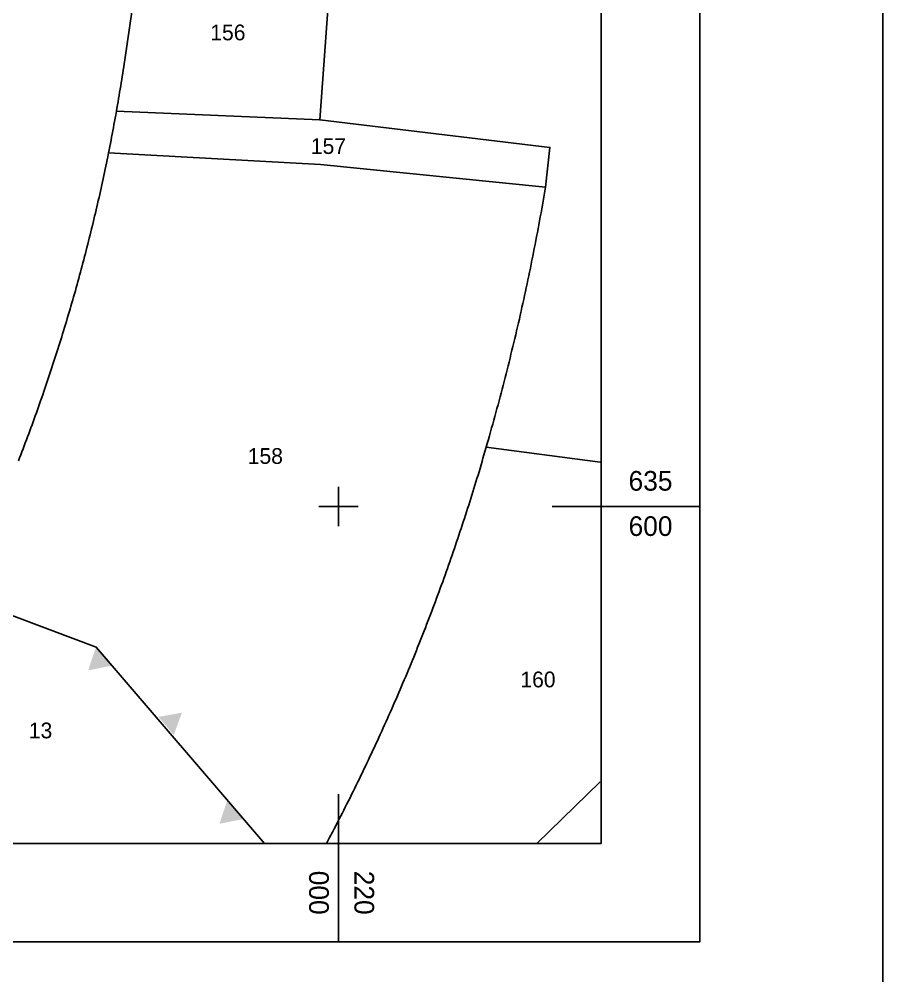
# Model space of a CAD drawing. Header units: millimetres. Extents: x 219878 to 220078, y 635585 to 635737.
# Drawn here: x 220040.03 to 220061.96, y 635645.84 to 635670.14 of the extents above; entities that cross this region are included whole.
import ezdxf
from ezdxf.enums import TextEntityAlignment as Align

# ---------------------------------------------------------------- set-up
doc = ezdxf.new("R2010")
doc.units = ezdxf.units.MM
for name, color, linetype in [('1201', 7, 'Continuous'), ('1202', 7, 'Continuous'), ('1601', 30, 'Continuous'), ('1602', 240, 'Continuous'), ('1603', 240, 'Continuous')]:
    doc.layers.add(name, color=color, linetype=linetype)
doc.styles.add('HEBTXT', font='hebtxt')
doc.styles.add('MAVAT_HEBTXT', font='HEBTXT')

# ---------------------------------------------------------------- blocks, each defined once
blk = doc.blocks.new('1603')
at = {"style": 'HEBTXT'}
blk.add_attdef('PARCEL_NUM', text='', height=2.4, dxfattribs=at).set_placement((0, 1), align=Align.CENTER)
at = {"style": 'HEBTXT', "flags": 1}
for tag, p in [('LOT_NUM', (0, -1)), ('GUSH_SUFFI', (0, -3.2)), ('LEGAL_AREA', (0, -5.4)), ('ANALYTIC', (0, -7.6))]:
    blk.add_attdef(tag, text='', height=1.6, dxfattribs=at).set_placement(p, align=Align.TOP_CENTER)
blk = doc.blocks.new('GV')
at = {"layer": '1601', "linetype": 'Continuous'}
blk.add_solid([(-0.42, 0), (0, 0.727), (0.42, 0)], dxfattribs=at)

msp = doc.modelspace()

# ---------------------------------------------------------------- linework, layer by layer
at = {"layer": '1201'}
for p, q in [((220048.145, 635658.264), (220048.145, 635657.264)), ((220048.645, 635657.764), (220047.645, 635657.764)), ((220054.814, 635657.764), (220053.564, 635657.764)), ((220054.814, 635657.764), (220057.314, 635657.764)), ((220048.145, 635649.204), (220048.145, 635650.454)), ((220048.145, 635649.204), (220048.145, 635646.704))]:
    msp.add_line(p, q, dxfattribs=at)
msp.add_lwpolyline([(220001.033, 635608.182), (220061.963, 635608.182), (220061.963, 635736.707)], dxfattribs=at)
at = {"layer": '1202'}
for points in [[(220011.536, 635646.704), (220057.314, 635646.704), (220057.314, 635693.574), (220011.536, 635693.574), (220011.536, 635646.704)], [(220014.036, 635649.204), (220054.814, 635649.204), (220054.814, 635691.074), (220014.036, 635691.074), (220014.036, 635649.204)]]:
    msp.add_lwpolyline(points, dxfattribs=at)
at = {"layer": '1601'}
for points in [[(220014.036, 635665.977), (220024.749, 635655.312), (220025.174, 635654.888), (220031.579, 635661.152), (220035.245, 635656.99), (220035.599, 635656.584), (220038.521, 635655.49), (220041.989, 635654.194), (220046.263, 635649.204)], [(220046.263, 635649.204), (220041.989, 635654.194), (220038.521, 635655.49), (220035.599, 635656.584), (220035.245, 635656.99), (220031.579, 635661.152), (220025.174, 635654.888), (220024.749, 635655.312), (220014.036, 635665.977)], [(220053.176, 635649.204), (220054.783, 635650.768)], [(220054.783, 635650.768), (220053.176, 635649.204)]]:
    msp.add_lwpolyline(points, dxfattribs=at)
at = {"layer": '1602'}
for points in [[(220043.137, 635672.018), (220042.715, 635669.108), (220042.699, 635669.005), (220042.687, 635668.924), (220042.675, 635668.844), (220042.662, 635668.764), (220042.65, 635668.683), (220042.637, 635668.603), (220042.624, 635668.522), (220042.611, 635668.442), (220042.598, 635668.362), (220042.585, 635668.281), (220042.572, 635668.201), (220042.558, 635668.121), (220042.544, 635668.041), (220042.531, 635667.96), (220042.517, 635667.88), (220042.503, 635667.8), (220042.485, 635667.701), (220042.471, 635667.621), (220042.456, 635667.541), (220042.441, 635667.461), (220042.426, 635667.381), (220042.411, 635667.301), (220042.396, 635667.221), (220042.381, 635667.141), (220042.366, 635667.061), (220042.35, 635666.982), (220042.334, 635666.902), (220042.319, 635666.822), (220042.303, 635666.742), (220042.283, 635666.643), (220042.266, 635666.564), (220042.25, 635666.484), (220042.233, 635666.404), (220042.217, 635666.325), (220042.2, 635666.245), (220042.183, 635666.165), (220042.166, 635666.086), (220042.149, 635666.006), (220042.131, 635665.927), (220042.114, 635665.847), (220042.096, 635665.768), (220042.078, 635665.688), (220042.061, 635665.609), (220042.043, 635665.53), (220042.024, 635665.45), (220042.006, 635665.371), (220041.988, 635665.292), (220041.969, 635665.212), (220041.95, 635665.133), (220041.931, 635665.054), (220041.912, 635664.975), (220041.893, 635664.896), (220041.874, 635664.817), (220041.855, 635664.738), (220041.835, 635664.659), (220041.815, 635664.58), (220041.795, 635664.501), (220041.776, 635664.422), (220041.755, 635664.343), (220041.735, 635664.264), (220041.715, 635664.185), (220041.694, 635664.107), (220041.674, 635664.028), (220041.653, 635663.949), (220041.632, 635663.871), (220041.611, 635663.792), (220041.59, 635663.713), (220041.568, 635663.635), (220041.547, 635663.556), (220041.525, 635663.478), (220041.504, 635663.399), (220041.482, 635663.321), (220041.46, 635663.243), (220041.438, 635663.164), (220041.415, 635663.086), (220041.393, 635663.008), (220041.371, 635662.93), (220041.348, 635662.851), (220041.325, 635662.773), (220041.302, 635662.695), (220041.279, 635662.617), (220041.256, 635662.539), (220041.233, 635662.461), (220041.209, 635662.383), (220041.185, 635662.305), (220041.162, 635662.227), (220041.138, 635662.15), (220041.114, 635662.072), (220041.09, 635661.994), (220041.065, 635661.916), (220041.041, 635661.839), (220041.016, 635661.761), (220040.992, 635661.684), (220040.967, 635661.606), (220040.942, 635661.529), (220040.917, 635661.451), (220040.892, 635661.374), (220040.866, 635661.296), (220040.841, 635661.219), (220040.815, 635661.142), (220040.79, 635661.065), (220040.764, 635660.988), (220040.738, 635660.91), (220040.711, 635660.833), (220040.685, 635660.756), (220040.659, 635660.679), (220040.632, 635660.602), (220040.606, 635660.526), (220040.579, 635660.449), (220040.552, 635660.372), (220040.525, 635660.295), (220040.498, 635660.218), (220040.47, 635660.142), (220040.443, 635660.065), (220040.415, 635659.989), (220040.387, 635659.912), (220040.36, 635659.836), (220040.332, 635659.759), (220040.303, 635659.683), (220040.275, 635659.606), (220040.247, 635659.53), (220040.218, 635659.454), (220040.19, 635659.378), (220040.161, 635659.302), (220040.132, 635659.226), (220040.103, 635659.15), (220040.074, 635659.074), (220040.044, 635658.998), (220040.015, 635658.922)], [(220054.783, 635658.886), (220051.891, 635659.266), (220051.919, 635659.364), (220051.947, 635659.462), (220051.975, 635659.56), (220052.003, 635659.658), (220052.03, 635659.756), (220052.057, 635659.854), (220052.085, 635659.953), (220052.112, 635660.051), (220052.139, 635660.149), (220052.165, 635660.247), (220052.192, 635660.346), (220052.218, 635660.444), (220052.244, 635660.543), (220052.27, 635660.641), (220052.296, 635660.74), (220052.322, 635660.839), (220052.348, 635660.937), (220052.373, 635661.036), (220052.398, 635661.135), (220052.423, 635661.234), (220052.448, 635661.332), (220052.473, 635661.431), (220052.497, 635661.53), (220052.521, 635661.629), (220052.546, 635661.728), (220052.57, 635661.827), (220052.593, 635661.926), (220052.617, 635662.025), (220052.64, 635662.125), (220052.664, 635662.224), (220052.687, 635662.323), (220052.71, 635662.422), (220052.733, 635662.522), (220052.755, 635662.621), (220052.778, 635662.721), (220052.8, 635662.82), (220052.822, 635662.92), (220052.844, 635663.019), (220052.866, 635663.119), (220052.887, 635663.218), (220052.909, 635663.318), (220052.93, 635663.418), (220052.951, 635663.517), (220052.972, 635663.617), (220052.993, 635663.717), (220053.013, 635663.817), (220053.034, 635663.917), (220053.054, 635664.016), (220053.074, 635664.116), (220053.094, 635664.216), (220053.113, 635664.316), (220053.133, 635664.416), (220053.152, 635664.516), (220053.172, 635664.617), (220053.191, 635664.717), (220053.209, 635664.817), (220053.228, 635664.917), (220053.247, 635665.017), (220053.265, 635665.118), (220053.283, 635665.218), (220053.301, 635665.318), (220053.319, 635665.418), (220053.336, 635665.519), (220053.354, 635665.619), (220053.371, 635665.72), (220053.397, 635665.87), (220053.509, 635666.88), (220047.667, 635667.58), (220047.983, 635671.9)], [(220040.015, 635658.922), (220040.044, 635658.998), (220040.074, 635659.074), (220040.103, 635659.15), (220040.132, 635659.226), (220040.161, 635659.302), (220040.19, 635659.378), (220040.218, 635659.454), (220040.247, 635659.53), (220040.275, 635659.606), (220040.303, 635659.683), (220040.332, 635659.759), (220040.36, 635659.836), (220040.387, 635659.912), (220040.415, 635659.989), (220040.443, 635660.065), (220040.47, 635660.142), (220040.498, 635660.218), (220040.525, 635660.295), (220040.552, 635660.372), (220040.579, 635660.449), (220040.606, 635660.526), (220040.632, 635660.602), (220040.659, 635660.679), (220040.685, 635660.756), (220040.711, 635660.833), (220040.738, 635660.91), (220040.764, 635660.988), (220040.79, 635661.065), (220040.815, 635661.142), (220040.841, 635661.219), (220040.866, 635661.296), (220040.892, 635661.374), (220040.917, 635661.451), (220040.942, 635661.529), (220040.967, 635661.606), (220040.992, 635661.684), (220041.016, 635661.761), (220041.041, 635661.839), (220041.065, 635661.916), (220041.09, 635661.994), (220041.114, 635662.072), (220041.138, 635662.15), (220041.162, 635662.227), (220041.185, 635662.305), (220041.209, 635662.383), (220041.233, 635662.461), (220041.256, 635662.539), (220041.279, 635662.617), (220041.302, 635662.695), (220041.325, 635662.773), (220041.348, 635662.851), (220041.371, 635662.93), (220041.393, 635663.008), (220041.415, 635663.086), (220041.438, 635663.164), (220041.46, 635663.243), (220041.482, 635663.321), (220041.504, 635663.399), (220041.525, 635663.478), (220041.547, 635663.556), (220041.568, 635663.635), (220041.59, 635663.713), (220041.611, 635663.792), (220041.632, 635663.871), (220041.653, 635663.949), (220041.674, 635664.028), (220041.694, 635664.107), (220041.715, 635664.185), (220041.735, 635664.264), (220041.755, 635664.343), (220041.776, 635664.422), (220041.795, 635664.501), (220041.815, 635664.58), (220041.835, 635664.659), (220041.855, 635664.738), (220041.874, 635664.817), (220041.893, 635664.896), (220041.912, 635664.975), (220041.931, 635665.054), (220041.95, 635665.133), (220041.969, 635665.212), (220041.988, 635665.292), (220042.006, 635665.371), (220042.024, 635665.45), (220042.043, 635665.53), (220042.061, 635665.609), (220042.078, 635665.688), (220042.096, 635665.768), (220042.114, 635665.847), (220042.131, 635665.927), (220042.149, 635666.006), (220042.166, 635666.086), (220042.183, 635666.165), (220042.2, 635666.245), (220042.217, 635666.325), (220042.233, 635666.404), (220042.25, 635666.484), (220042.266, 635666.564), (220042.283, 635666.643), (220042.303, 635666.742), (220047.685, 635666.45), (220053.397, 635665.87), (220053.371, 635665.72), (220053.354, 635665.619), (220053.336, 635665.519), (220053.319, 635665.418), (220053.301, 635665.318), (220053.283, 635665.218), (220053.265, 635665.118), (220053.247, 635665.017), (220053.228, 635664.917), (220053.209, 635664.817), (220053.191, 635664.717), (220053.172, 635664.617), (220053.152, 635664.516), (220053.133, 635664.416), (220053.113, 635664.316), (220053.094, 635664.216), (220053.074, 635664.116), (220053.054, 635664.016), (220053.034, 635663.917), (220053.013, 635663.817), (220052.993, 635663.717), (220052.972, 635663.617), (220052.951, 635663.517), (220052.93, 635663.418), (220052.909, 635663.318), (220052.887, 635663.218), (220052.866, 635663.119), (220052.844, 635663.019), (220052.822, 635662.92), (220052.8, 635662.82), (220052.778, 635662.721), (220052.755, 635662.621), (220052.733, 635662.522), (220052.71, 635662.422), (220052.687, 635662.323), (220052.664, 635662.224), (220052.64, 635662.125), (220052.617, 635662.025), (220052.593, 635661.926), (220052.57, 635661.827), (220052.546, 635661.728), (220052.521, 635661.629), (220052.497, 635661.53), (220052.473, 635661.431), (220052.448, 635661.332), (220052.423, 635661.234), (220052.398, 635661.135), (220052.373, 635661.036), (220052.348, 635660.937), (220052.322, 635660.839), (220052.296, 635660.74), (220052.27, 635660.641), (220052.244, 635660.543), (220052.218, 635660.444), (220052.192, 635660.346), (220052.165, 635660.247), (220052.139, 635660.149), (220052.112, 635660.051), (220052.085, 635659.953), (220052.057, 635659.854), (220052.03, 635659.756), (220052.003, 635659.658), (220051.975, 635659.56), (220051.947, 635659.462), (220051.919, 635659.364), (220051.891, 635659.266), (220051.86, 635659.158), (220051.835, 635659.073), (220051.81, 635658.987), (220051.785, 635658.902), (220051.76, 635658.816), (220051.735, 635658.731), (220051.709, 635658.645), (220051.684, 635658.56), (220051.658, 635658.475), (220051.632, 635658.389), (220051.606, 635658.304), (220051.58, 635658.219), (220051.553, 635658.134), (220051.527, 635658.049), (220051.5, 635657.963), (220051.474, 635657.878), (220051.447, 635657.794), (220051.42, 635657.709), (220051.392, 635657.624), (220051.365, 635657.539), (220051.337, 635657.454), (220051.31, 635657.369), (220051.282, 635657.285), (220051.254, 635657.2), (220051.226, 635657.115), (220051.198, 635657.031), (220051.169, 635656.946), (220051.141, 635656.862), (220051.112, 635656.778), (220051.083, 635656.693), (220051.054, 635656.609), (220051.025, 635656.525), (220050.996, 635656.44), (220050.966, 635656.356), (220050.937, 635656.272), (220050.907, 635656.188), (220050.877, 635656.104), (220050.847, 635656.02), (220050.817, 635655.936), (220050.787, 635655.853), (220050.757, 635655.769), (220050.726, 635655.685), (220050.695, 635655.601), (220050.664, 635655.518), (220050.633, 635655.434), (220050.602, 635655.351), (220050.571, 635655.267), (220050.54, 635655.184), (220050.508, 635655.1), (220050.476, 635655.017), (220050.444, 635654.934), (220050.412, 635654.851), (220050.38, 635654.768), (220050.348, 635654.684), (220050.316, 635654.601), (220050.283, 635654.518), (220050.25, 635654.436), (220050.217, 635654.353), (220050.184, 635654.27), (220050.151, 635654.187), (220050.118, 635654.104), (220050.085, 635654.022), (220050.051, 635653.939), (220050.017, 635653.857), (220049.983, 635653.774), (220049.949, 635653.692), (220049.915, 635653.61), (220049.881, 635653.527), (220049.847, 635653.445), (220049.812, 635653.363), (220049.777, 635653.281), (220049.742, 635653.199), (220049.707, 635653.117), (220049.672, 635653.035), (220049.637, 635652.953), (220049.602, 635652.871), (220049.566, 635652.789), (220049.53, 635652.708), (220049.494, 635652.626), (220049.459, 635652.545), (220049.422, 635652.463), (220049.386, 635652.382), (220049.35, 635652.3), (220049.313, 635652.219), (220049.277, 635652.138), (220049.24, 635652.057), (220049.203, 635651.976), (220049.166, 635651.894), (220049.128, 635651.814), (220049.091, 635651.733), (220049.053, 635651.652), (220049.016, 635651.571), (220048.978, 635651.49), (220048.94, 635651.41), (220048.902, 635651.329), (220048.864, 635651.248), (220048.825, 635651.168), (220048.787, 635651.088), (220048.748, 635651.007), (220048.71, 635650.927), (220048.671, 635650.847), (220048.632, 635650.767), (220048.592, 635650.687), (220048.553, 635650.607), (220048.514, 635650.527), (220048.474, 635650.447), (220048.434, 635650.367), (220048.394, 635650.287), (220048.354, 635650.208), (220048.314, 635650.128), (220048.274, 635650.049), (220048.234, 635649.969), (220048.193, 635649.89), (220048.152, 635649.81), (220048.111, 635649.731), (220048.07, 635649.652), (220048.029, 635649.573), (220047.988, 635649.494), (220047.947, 635649.415), (220047.905, 635649.336), (220047.864, 635649.257), (220047.835, 635649.204)], [(220047.835, 635649.204), (220047.864, 635649.257), (220047.905, 635649.336), (220047.947, 635649.415), (220047.988, 635649.494), (220048.029, 635649.573), (220048.07, 635649.652), (220048.111, 635649.731), (220048.152, 635649.81), (220048.193, 635649.89), (220048.234, 635649.969), (220048.274, 635650.049), (220048.314, 635650.128), (220048.354, 635650.208), (220048.394, 635650.287), (220048.434, 635650.367), (220048.474, 635650.447), (220048.514, 635650.527), (220048.553, 635650.607), (220048.592, 635650.687), (220048.632, 635650.767), (220048.671, 635650.847), (220048.71, 635650.927), (220048.748, 635651.007), (220048.787, 635651.088), (220048.825, 635651.168), (220048.864, 635651.248), (220048.902, 635651.329), (220048.94, 635651.41), (220048.978, 635651.49), (220049.016, 635651.571), (220049.053, 635651.652), (220049.091, 635651.733), (220049.128, 635651.814), (220049.166, 635651.894), (220049.203, 635651.976), (220049.24, 635652.057), (220049.277, 635652.138), (220049.313, 635652.219), (220049.35, 635652.3), (220049.386, 635652.382), (220049.422, 635652.463), (220049.459, 635652.545), (220049.494, 635652.626), (220049.53, 635652.708), (220049.566, 635652.789), (220049.602, 635652.871), (220049.637, 635652.953), (220049.672, 635653.035), (220049.707, 635653.117), (220049.742, 635653.199), (220049.777, 635653.281), (220049.812, 635653.363), (220049.847, 635653.445), (220049.881, 635653.527), (220049.915, 635653.61), (220049.949, 635653.692), (220049.983, 635653.774), (220050.017, 635653.857), (220050.051, 635653.939), (220050.085, 635654.022), (220050.118, 635654.104), (220050.151, 635654.187), (220050.184, 635654.27), (220050.217, 635654.353), (220050.25, 635654.436), (220050.283, 635654.518), (220050.316, 635654.601), (220050.348, 635654.684), (220050.38, 635654.768), (220050.412, 635654.851), (220050.444, 635654.934), (220050.476, 635655.017), (220050.508, 635655.1), (220050.54, 635655.184), (220050.571, 635655.267), (220050.602, 635655.351), (220050.633, 635655.434), (220050.664, 635655.518), (220050.695, 635655.601), (220050.726, 635655.685), (220050.757, 635655.769), (220050.787, 635655.853), (220050.817, 635655.936), (220050.847, 635656.02), (220050.877, 635656.104), (220050.907, 635656.188), (220050.937, 635656.272), (220050.966, 635656.356), (220050.996, 635656.44), (220051.025, 635656.525), (220051.054, 635656.609), (220051.083, 635656.693), (220051.112, 635656.778), (220051.141, 635656.862), (220051.169, 635656.946), (220051.198, 635657.031), (220051.226, 635657.115), (220051.254, 635657.2), (220051.282, 635657.285), (220051.31, 635657.369), (220051.337, 635657.454), (220051.365, 635657.539), (220051.392, 635657.624), (220051.42, 635657.709), (220051.447, 635657.794), (220051.474, 635657.878), (220051.5, 635657.963), (220051.527, 635658.049), (220051.553, 635658.134), (220051.58, 635658.219), (220051.606, 635658.304), (220051.632, 635658.389), (220051.658, 635658.475), (220051.684, 635658.56), (220051.709, 635658.645), (220051.735, 635658.731), (220051.76, 635658.816), (220051.785, 635658.902), (220051.81, 635658.987), (220051.835, 635659.073), (220051.86, 635659.158), (220051.891, 635659.266), (220054.783, 635658.886)], [(220046.263, 635649.204), (220041.989, 635654.194), (220038.521, 635655.49)], [(220038.521, 635655.49), (220041.989, 635654.194), (220046.263, 635649.204)], [(220053.176, 635649.204), (220054.783, 635650.768)], [(220054.783, 635650.768), (220053.176, 635649.204)]]:
    msp.add_lwpolyline(points, dxfattribs=at)
for points in [[(220047.667, 635667.58), (220042.503, 635667.8), (220042.517, 635667.88), (220042.531, 635667.96), (220042.544, 635668.041), (220042.558, 635668.121), (220042.572, 635668.201), (220042.585, 635668.281), (220042.598, 635668.362), (220042.611, 635668.442), (220042.624, 635668.522), (220042.637, 635668.603), (220042.65, 635668.683), (220042.662, 635668.764), (220042.675, 635668.844), (220042.687, 635668.924), (220042.699, 635669.005), (220042.715, 635669.108), (220043.137, 635672.018), (220047.983, 635671.9), (220047.667, 635667.58)], [(220042.303, 635666.742), (220042.319, 635666.822), (220042.334, 635666.902), (220042.35, 635666.982), (220042.366, 635667.061), (220042.381, 635667.141), (220042.396, 635667.221), (220042.411, 635667.301), (220042.426, 635667.381), (220042.441, 635667.461), (220042.456, 635667.541), (220042.471, 635667.621), (220042.485, 635667.701), (220042.503, 635667.8), (220047.667, 635667.58), (220053.509, 635666.88), (220053.397, 635665.87), (220047.685, 635666.45), (220042.303, 635666.742)]]:
    msp.add_lwpolyline(points, close=True, dxfattribs=at)

# ---------------------------------------------------------------- block references
at = {"layer": '1601'}
for p, xscale, yscale, zscale, rotation in [((220042.178, 635653.946), 0.72, 0.72, 0.72, 131.3024966404972), ((220043.764, 635652.189), -0.7200000000000001, 0.7200000000000002, 0.7200000000000001, 309.866104796252), ((220045.511, 635650.049), 0.72, 0.72, 0.72, 131.3024966404972)]:
    msp.add_blockref('GV', p, dxfattribs=dict(at, xscale=xscale, yscale=yscale, zscale=zscale, rotation=rotation))
at = {"layer": '1603'}
ref = msp.add_blockref('1603', (220045.333, 635669.801), dxfattribs=dict(at, xscale=0.2000000000000141, yscale=0.2000000000000141, zscale=0.2000000000000141))
ref.add_attrib('PARCEL_NUM', '156', dxfattribs={"layer": '0', "height": 0.4, "rotation": 0, "style": 'MAVAT_HEBTXT'}).set_placement((220045.333, 635669.801), align=Align.MIDDLE)
ref = msp.add_blockref('1603', (220047.886, 635666.912), dxfattribs=dict(at, xscale=0.2000000000000141, yscale=0.2000000000000141, zscale=0.2000000000000141))
ref.add_attrib('PARCEL_NUM', '157', dxfattribs={"layer": '0', "height": 0.4, "rotation": 0, "style": 'MAVAT_HEBTXT'}).set_placement((220047.886, 635666.912), align=Align.MIDDLE)
ref = msp.add_blockref('1603', (220046.284, 635659.044), dxfattribs=dict(at, xscale=0.2000000000000141, yscale=0.2000000000000141, zscale=0.2000000000000141))
ref.add_attrib('PARCEL_NUM', '158', dxfattribs={"layer": '0', "height": 0.4, "rotation": 0, "style": 'MAVAT_HEBTXT'}).set_placement((220046.284, 635659.044), align=Align.MIDDLE)
ref = msp.add_blockref('1603', (220053.206, 635653.37), dxfattribs=dict(at, xscale=0.2000000000000141, yscale=0.2000000000000141, zscale=0.2000000000000141))
ref.add_attrib('PARCEL_NUM', '160', dxfattribs={"layer": '0', "height": 0.4, "rotation": 0, "style": 'MAVAT_HEBTXT'}).set_placement((220053.206, 635653.37), align=Align.MIDDLE)
ref = msp.add_blockref('1603', (220040.577, 635652.075), dxfattribs=dict(at, xscale=0.2000000000000141, yscale=0.2000000000000141, zscale=0.2000000000000141))
ref.add_attrib('PARCEL_NUM', '13', dxfattribs={"layer": '0', "height": 0.4, "rotation": 0, "style": 'MAVAT_HEBTXT'}).set_placement((220040.577, 635652.075), align=Align.MIDDLE)

# ---------------------------------------------------------------- texts
at = {"layer": '1201'}
for s, rotation, p in [('635', 0, (220056.064, 635658.014)), ('220', 270, (220048.395, 635647.954))]:
    msp.add_text(s, height=0.5, rotation=rotation, dxfattribs=at).set_placement(p, align=Align.BOTTOM_CENTER)
for s, rotation, p in [('600', 0, (220056.064, 635657.514)), ('000', 270, (220047.895, 635647.954))]:
    msp.add_text(s, height=0.5, rotation=rotation, dxfattribs=at).set_placement(p, align=Align.TOP_CENTER)

doc.saveas('drawing.dxf')
